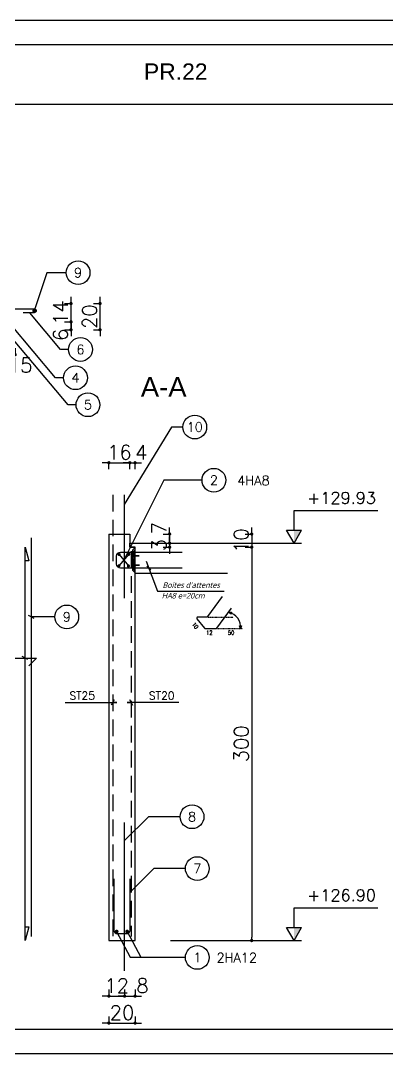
# Model space of a CAD drawing. Header units: millimetres. Extents: x -21776 to 63757, y -7870 to 8483.
# Drawn here: x 22453 to 22733, y -5309 to -4522 of the extents above; entities that cross this region are included whole.
import ezdxf
from ezdxf.enums import TextEntityAlignment as Align

# ---------------------------------------------------------------- set-up
doc = ezdxf.new("R2010")
doc.units = ezdxf.units.MM
doc.header["$PDMODE"] = 34
doc.linetypes.add('CACHEX2', pattern=[19.05, 12.7, -6.35])
doc.linetypes.add('HIDDEN2', pattern=[0.1875, 0.125, -0.0625])
for name, color, linetype in [('COTATION', 1, 'Continuous'), ('GO-CARTOUCHE', 7, 'Continuous'), ('GO-COTATION', 1, 'Continuous'), ('GO-FER-HA', 140, 'Continuous'), ('GO-TEXTE', 9, 'Continuous'), ('GO-TEXTE-ACIER', 3, 'Continuous'), ('GO-TEXTE-FER', 3, 'Continuous'), ('K_ENT_M_Building_PR.35', 7, 'Continuous'), ('préfa v', 2, 'Continuous'), ('STR_ACIER_BAS', 6, 'Continuous'), ('STR_TXT', 102, 'Continuous'), ('STR_VOI-POT', 6, 'Continuous'), ('TEXTE-ACIER', 3, 'Continuous')]:
    doc.layers.add(name, color=color, linetype=linetype)
doc.styles.add('FIN', font='romans.shx')
doc.styles.add('GrDimensions', font='simplex.shx')
doc.styles.add('Lucida', font='')
doc.styles.get("Standard").update_dxf_attribs({"font": 'romans.shx'})
doc.styles.add('TEXTE', font='romans.shx')
doc.styles.add('TEXTEBA', font='ARIAL.TTF')
doc.styles.get('Lucida').set_extended_font_data('Lucida Sans', italic=True)
doc.dimstyles.new('COUPE-20', dxfattribs={"dimscale": 0.5, "dimtxt": 22, "dimasz": 5, "dimexe": 0.05, "dimexo": 0, "dimgap": 5, "dimtad": 1, "dimdsep": 46, "dimtxsty": 'Standard', "dimblk1": 'DOT', "dimblk2": 'DOT', "dimsah": 1, "dimcen": 0, "dimdle": 150, "dimclrd": 1, "dimclre": 1, "dimclrt": 7, "dimadec": 0, "dimazin": 0, "dimtfac": 1, "dimtix": 1, "dimtmove": 2, "dimatfit": 3, "dimldrblk": 'DOT', "dimfxl": 0, "dimtvp": 1, "dimtolj": 1, "dimtzin": 0, "dimarcsym": 0})

# ---------------------------------------------------------------- blocks, each defined once
blk = doc.blocks.new('_DOT')
at = {"color": 0, "linetype": 'ByBlock'}
blk.add_line((-0.5, 0), (-1, 0), dxfattribs=at)
at = {"color": 0, "linetype": 'ByBlock', "const_width": 0.5}
blk.add_lwpolyline([(-0.25, 0, 1), (0.25, 0, 1)], format="xyb", close=True, dxfattribs=at)
blk = doc.blocks.new('*D1715')
at = {"layer": 'DEFPOINTS', "color": 0}
for p in [(22448.76, -4751.26), (22491.32, -4751.26), (22448.76, -4757.26)]:
    blk.add_point(p, dxfattribs=at)
at = {"layer": 'préfa v', "color": 1, "lineweight": -2}
for p, q in [((22491.32, -4748.76), (22491.32, -4746.26)), ((22486.32, -4751.26), (22491.34, -4751.26)), ((22491.32, -4757.26), (22491.32, -4751.26)), ((22486.32, -4757.26), (22491.34, -4757.26)), ((22491.32, -4759.76), (22491.32, -4762.26))]:
    blk.add_line(p, q, dxfattribs=at)
at = {"layer": 'préfa v', "color": 1, "lineweight": -2, "xscale": 2.5, "yscale": 2.5, "zscale": 2.5}
for p, rotation in [((22491.32, -4751.26), 270), ((22491.32, -4757.26), 90)]:
    blk.add_blockref('_DOT', p, dxfattribs=dict(at, rotation=rotation))
at = {"layer": 'préfa v', "color": 7, "insert": (22483.32, -4761.11), "char_height": 11, "attachment_point": 5, "rotation": 90}
blk.add_mtext('\\A1;6', dxfattribs=at)
blk = doc.blocks.new('*D1716')
at = {"layer": 'DEFPOINTS', "color": 0}
for p in [(22426.76, -4737.26), (22491.32, -4737.26), (22448.76, -4751.26)]:
    blk.add_point(p, dxfattribs=at)
at = {"layer": 'préfa v', "color": 1, "lineweight": -2}
for p, q in [((22491.32, -4734.76), (22491.32, -4732.26)), ((22486.32, -4737.26), (22491.34, -4737.26)), ((22491.32, -4751.26), (22491.32, -4737.26)), ((22486.32, -4751.26), (22491.34, -4751.26)), ((22491.32, -4753.76), (22491.32, -4756.26))]:
    blk.add_line(p, q, dxfattribs=at)
at = {"layer": 'préfa v', "color": 1, "lineweight": -2, "xscale": 2.5, "yscale": 2.5, "zscale": 2.5}
for p, rotation in [((22491.32, -4737.26), 270), ((22491.32, -4751.26), 90)]:
    blk.add_blockref('_DOT', p, dxfattribs=dict(at, rotation=rotation))
at = {"layer": 'préfa v', "color": 7, "insert": (22483.32, -4744.26), "char_height": 11, "attachment_point": 5, "rotation": 90}
blk.add_mtext('\\A1;14', dxfattribs=at)
blk = doc.blocks.new('*D1717')
at = {"layer": 'DEFPOINTS', "color": 0}
for p in [(22433.76, -4751.26), (22448.76, -4757.26), (22433.76, -4776.24)]:
    blk.add_point(p, dxfattribs=at)
at = {"layer": 'préfa v', "color": 1, "lineweight": -2}
for p, q in [((22433.76, -4771.24), (22433.76, -4776.27)), ((22448.76, -4771.24), (22448.76, -4776.27)), ((22446.26, -4776.24), (22436.26, -4776.24))]:
    blk.add_line(p, q, dxfattribs=at)
at = {"layer": 'préfa v', "color": 1, "lineweight": -2, "xscale": 2.5, "yscale": 2.5, "zscale": 2.5, "rotation": 180}
blk.add_blockref('_DOT', (22433.76, -4776.24), dxfattribs=at)
at = {"layer": 'préfa v', "color": 1, "lineweight": -2, "xscale": 2.5, "yscale": 2.5, "zscale": 2.5}
blk.add_blockref('_DOT', (22448.76, -4776.24), dxfattribs=at)
at = {"layer": 'préfa v', "color": 7, "insert": (22452.54, -4784.24), "char_height": 11, "attachment_point": 5}
blk.add_mtext('\\A1;15', dxfattribs=at)
blk = doc.blocks.new('*D1723')
at = {"layer": 'DEFPOINTS', "color": 0}
for p in [(22520.18, -5223.03), (22540.18, -5223.03), (22540.18, -5285.97)]:
    blk.add_point(p, dxfattribs=at)
at = {"layer": 'STR_VOI-POT', "color": 1, "lineweight": -2}
for p, q in [((22520.18, -5280.97), (22520.18, -5286)), ((22540.18, -5280.97), (22540.18, -5286)), ((22517.68, -5285.97), (22515.18, -5285.97)), ((22520.18, -5285.97), (22540.18, -5285.97)), ((22542.68, -5285.97), (22545.18, -5285.97))]:
    blk.add_line(p, q, dxfattribs=at)
at = {"layer": 'STR_VOI-POT', "color": 1, "lineweight": -2, "xscale": 2.5, "yscale": 2.5, "zscale": 2.5}
blk.add_blockref('_DOT', (22520.18, -5285.97), dxfattribs=at)
at = {"layer": 'STR_VOI-POT', "color": 1, "lineweight": -2, "xscale": 2.5, "yscale": 2.5, "zscale": 2.5, "rotation": 180}
blk.add_blockref('_DOT', (22540.18, -5285.97), dxfattribs=at)
at = {"layer": 'STR_VOI-POT', "color": 7, "insert": (22530.18, -5277.97), "char_height": 11, "attachment_point": 5}
blk.add_mtext('\\A1;20', dxfattribs=at)
blk = doc.blocks.new('*D1724')
at = {"layer": 'DEFPOINTS', "color": 0}
for p in [(22536.18, -4858.69), (22520.18, -4913.03), (22536.18, -4913.03)]:
    blk.add_point(p, dxfattribs=at)
at = {"layer": 'STR_VOI-POT', "color": 1, "lineweight": -2}
for p, q in [((22517.68, -4858.69), (22515.18, -4858.69)), ((22520.18, -4863.69), (22520.18, -4858.66)), ((22520.18, -4858.69), (22536.18, -4858.69)), ((22536.18, -4863.69), (22536.18, -4858.66)), ((22538.68, -4858.69), (22541.18, -4858.69))]:
    blk.add_line(p, q, dxfattribs=at)
at = {"layer": 'STR_VOI-POT', "color": 1, "lineweight": -2, "xscale": 2.5, "yscale": 2.5, "zscale": 2.5}
blk.add_blockref('_DOT', (22520.18, -4858.69), dxfattribs=at)
at = {"layer": 'STR_VOI-POT', "color": 1, "lineweight": -2, "xscale": 2.5, "yscale": 2.5, "zscale": 2.5, "rotation": 180}
blk.add_blockref('_DOT', (22536.18, -4858.69), dxfattribs=at)
at = {"layer": 'STR_VOI-POT', "color": 7, "insert": (22528.18, -4850.69), "char_height": 11, "attachment_point": 5}
blk.add_mtext('\\A1;16', dxfattribs=at)
blk = doc.blocks.new('*D1725')
at = {"layer": 'DEFPOINTS', "color": 0}
for p in [(22536.18, -4913.03), (22540.18, -4923.03), (22629.12, -4923.03)]:
    blk.add_point(p, dxfattribs=at)
at = {"layer": 'STR_VOI-POT', "color": 1, "lineweight": -2}
for p, q in [((22624.12, -4913.03), (22629.14, -4913.03)), ((22629.12, -4910.53), (22629.12, -4908.03)), ((22629.12, -4913.03), (22629.12, -4923.03)), ((22624.12, -4923.03), (22629.14, -4923.03)), ((22629.12, -4925.53), (22629.12, -4928.03))]:
    blk.add_line(p, q, dxfattribs=at)
at = {"layer": 'STR_VOI-POT', "color": 1, "lineweight": -2, "xscale": 2.5, "yscale": 2.5, "zscale": 2.5}
for p, rotation in [((22629.12, -4913.03), 270), ((22629.12, -4923.03), 90)]:
    blk.add_blockref('_DOT', p, dxfattribs=dict(at, rotation=rotation))
at = {"layer": 'STR_VOI-POT', "color": 7, "insert": (22621.12, -4918.03), "char_height": 11, "attachment_point": 5, "rotation": 90}
blk.add_mtext('\\A1;10', dxfattribs=at)
blk = doc.blocks.new('*D1726')
at = {"layer": 'DEFPOINTS', "color": 0}
for p in [(22540.18, -4858.69), (22536.18, -4913.03), (22540.18, -4923.03)]:
    blk.add_point(p, dxfattribs=at)
at = {"layer": 'STR_VOI-POT', "color": 1, "lineweight": -2}
for p, q in [((22533.68, -4858.69), (22531.18, -4858.69)), ((22536.18, -4863.69), (22536.18, -4858.66)), ((22536.18, -4858.69), (22540.18, -4858.69)), ((22540.18, -4863.69), (22540.18, -4858.66)), ((22542.68, -4858.69), (22545.18, -4858.69))]:
    blk.add_line(p, q, dxfattribs=at)
at = {"layer": 'STR_VOI-POT', "color": 1, "lineweight": -2, "xscale": 2.5, "yscale": 2.5, "zscale": 2.5}
blk.add_blockref('_DOT', (22536.18, -4858.69), dxfattribs=at)
at = {"layer": 'STR_VOI-POT', "color": 1, "lineweight": -2, "xscale": 2.5, "yscale": 2.5, "zscale": 2.5, "rotation": 180}
blk.add_blockref('_DOT', (22540.18, -4858.69), dxfattribs=at)
at = {"layer": 'STR_VOI-POT', "color": 7, "insert": (22544.83, -4850.69), "char_height": 11, "attachment_point": 5}
blk.add_mtext('\\A1;4', dxfattribs=at)
blk = doc.blocks.new('*D1727')
at = {"layer": 'DEFPOINTS', "color": 0}
for p in [(22520.18, -5223.03), (22532.18, -5246.03), (22532.18, -5265.41)]:
    blk.add_point(p, dxfattribs=at)
at = {"layer": 'STR_VOI-POT', "color": 1, "lineweight": -2}
for p, q in [((22520.18, -5260.41), (22520.18, -5265.43)), ((22532.18, -5260.41), (22532.18, -5265.43)), ((22517.68, -5265.41), (22515.18, -5265.41)), ((22520.18, -5265.41), (22532.18, -5265.41)), ((22534.68, -5265.41), (22537.18, -5265.41))]:
    blk.add_line(p, q, dxfattribs=at)
at = {"layer": 'STR_VOI-POT', "color": 1, "lineweight": -2, "xscale": 2.5, "yscale": 2.5, "zscale": 2.5}
blk.add_blockref('_DOT', (22520.18, -5265.41), dxfattribs=at)
at = {"layer": 'STR_VOI-POT', "color": 1, "lineweight": -2, "xscale": 2.5, "yscale": 2.5, "zscale": 2.5, "rotation": 180}
blk.add_blockref('_DOT', (22532.18, -5265.41), dxfattribs=at)
at = {"layer": 'STR_VOI-POT', "color": 7, "insert": (22526.18, -5257.41), "char_height": 11, "attachment_point": 5}
blk.add_mtext('\\A1;12', dxfattribs=at)
blk = doc.blocks.new('*D1728')
at = {"layer": 'DEFPOINTS', "color": 0}
for p in [(22540.18, -5223.03), (22532.18, -5246.03), (22540.18, -5265.41)]:
    blk.add_point(p, dxfattribs=at)
at = {"layer": 'STR_VOI-POT', "color": 1, "lineweight": -2}
for p, q in [((22532.18, -5260.41), (22532.18, -5265.43)), ((22540.18, -5260.41), (22540.18, -5265.43)), ((22529.68, -5265.41), (22527.18, -5265.41)), ((22532.18, -5265.41), (22540.18, -5265.41)), ((22542.68, -5265.41), (22545.18, -5265.41))]:
    blk.add_line(p, q, dxfattribs=at)
at = {"layer": 'STR_VOI-POT', "color": 1, "lineweight": -2, "xscale": 2.5, "yscale": 2.5, "zscale": 2.5}
blk.add_blockref('_DOT', (22532.18, -5265.41), dxfattribs=at)
at = {"layer": 'STR_VOI-POT', "color": 1, "lineweight": -2, "xscale": 2.5, "yscale": 2.5, "zscale": 2.5, "rotation": 180}
blk.add_blockref('_DOT', (22540.18, -5265.41), dxfattribs=at)
at = {"layer": 'STR_VOI-POT', "color": 7, "insert": (22545.79, -5257.41), "char_height": 11, "attachment_point": 5}
blk.add_mtext('\\A1;8', dxfattribs=at)
blk = doc.blocks.new('*D1731')
at = {"layer": 'DEFPOINTS', "color": 0}
for p in [(22426.76, -4737.26), (22513.45, -4737.26), (22448.76, -4757.26)]:
    blk.add_point(p, dxfattribs=at)
at = {"layer": 'STR_VOI-POT', "color": 1, "lineweight": -2}
for p, q in [((22513.45, -4734.76), (22513.45, -4732.26)), ((22508.45, -4737.26), (22513.48, -4737.26)), ((22513.45, -4757.26), (22513.45, -4737.26)), ((22508.45, -4757.26), (22513.48, -4757.26)), ((22513.45, -4759.76), (22513.45, -4762.26))]:
    blk.add_line(p, q, dxfattribs=at)
at = {"layer": 'STR_VOI-POT', "color": 1, "lineweight": -2, "xscale": 2.5, "yscale": 2.5, "zscale": 2.5}
for p, rotation in [((22513.45, -4737.26), 270), ((22513.45, -4757.26), 90)]:
    blk.add_blockref('_DOT', p, dxfattribs=dict(at, rotation=rotation))
at = {"layer": 'STR_VOI-POT', "color": 7, "insert": (22505.45, -4747.26), "char_height": 11, "attachment_point": 5, "rotation": 90}
blk.add_mtext('\\A1;20', dxfattribs=at)
blk = doc.blocks.new('*D1732')
at = {"layer": 'DEFPOINTS', "color": 0}
for p in [(22540.18, -4923.03), (22540.18, -5223.03), (22629.12, -5223.03)]:
    blk.add_point(p, dxfattribs=at)
at = {"layer": 'STR_VOI-POT', "color": 1, "lineweight": -2}
for p, q in [((22624.12, -4923.03), (22629.14, -4923.03)), ((22629.12, -4925.53), (22629.12, -5220.53)), ((22624.12, -5223.03), (22629.14, -5223.03))]:
    blk.add_line(p, q, dxfattribs=at)
at = {"layer": 'STR_VOI-POT', "color": 1, "lineweight": -2, "xscale": 2.5, "yscale": 2.5, "zscale": 2.5}
for p, rotation in [((22629.12, -4923.03), 90), ((22629.12, -5223.03), 270)]:
    blk.add_blockref('_DOT', p, dxfattribs=dict(at, rotation=rotation))
at = {"layer": 'STR_VOI-POT', "color": 7, "insert": (22621.12, -5073.03), "char_height": 11, "attachment_point": 5, "rotation": 90}
blk.add_mtext('\\A1;300', dxfattribs=at)
blk = doc.blocks.new('staboxdetail')
at = {"layer": 'GO-TEXTE-FER'}
blk.add_lwpolyline([(-8.57, 15.58), (-19.76, 0.33, -0.238859), (-20.41, 0), (-27.16, 0, 0.630281), (-27.79, -1.3), (-21.96, -8.52, 0.226783), (-21.34, -8.82), (-13.3, -8.82, 0.238859), (-12.65, -8.49), (-1.46, 6.77)], format="xyb", dxfattribs=at)
at = {"layer": 'GO-TEXTE-FER', "color": 1, "flags": 128}
for points in [[(-3.64, 3.75), (-1.35, 3.64), (-1.75, 2.31), (-3.64, 3.75)], [(5.34, -8.85), (4.78, -6.62), (6.18, -6.63), (5.34, -8.85)]]:
    blk.add_lwpolyline(points, dxfattribs=at)
at = {"layer": 'GO-TEXTE-FER', "color": 1}
blk.add_arc((-6, -7.43), 11.43, 352.85098, 78.09196, dxfattribs=at)
at = {"layer": 'TEXTE-ACIER', "color": 1, "linetype": 'HIDDEN2', "ltscale": 0.025}
for p, q in [((-20, 0), (0, 0)), ((-12.89, -8.82), (7.11, -8.82))]:
    blk.add_line(p, q, dxfattribs=at)
at = {"layer": 'GO-TEXTE-FER', "color": 1, "style": 'TEXTE', "width": 0.9}
blk.add_text('10', height=3.15, rotation=309.81851, dxfattribs=at).set_placement((-31.88, -5.6))
for s, p in [('12', (-20.75, -13.49)), ('50', (-4.19, -13.49))]:
    blk.add_text(s, height=3.15, dxfattribs=at).set_placement(p)
blk = doc.blocks.new('World Level Arrow 5')
at = {"color": 7, "linetype": 'Continuous', "lineweight": -3}
for p, q in [((-1, -0.567), (-1, 0.567)), ((0, 0), (-1, 0.567)), ((0, 0), (-1, -0.567)), ((0, -9.433), (0, 0.567))]:
    blk.add_line(p, q, dxfattribs=at)
blk.add_solid([(-1, 0.567), (0, 0), (-0.997, 0)], dxfattribs=at)
blk = doc.blocks.new('*D1739')
at = {"layer": 'DEFPOINTS', "color": 0}
for p in [(22536.18, -4913.03), (22536.18, -4920.03), (22566.51, -4920.03)]:
    blk.add_point(p, dxfattribs=at)
at = {"layer": 'préfa v', "color": 1, "lineweight": -2}
for p, q in [((22561.51, -4913.03), (22566.54, -4913.03)), ((22566.51, -4910.53), (22566.51, -4908.03)), ((22566.51, -4913.03), (22566.51, -4920.03)), ((22561.51, -4920.03), (22566.54, -4920.03)), ((22566.51, -4922.53), (22566.51, -4925.03))]:
    blk.add_line(p, q, dxfattribs=at)
at = {"layer": 'préfa v', "color": 1, "lineweight": -2, "xscale": 2.5, "yscale": 2.5, "zscale": 2.5}
for p, rotation in [((22566.51, -4913.03), 270), ((22566.51, -4920.03), 90)]:
    blk.add_blockref('_DOT', p, dxfattribs=dict(at, rotation=rotation))
at = {"layer": 'préfa v', "color": 7, "insert": (22558.51, -4908.65), "char_height": 11, "attachment_point": 5, "rotation": 90}
blk.add_mtext('\\A1;7', dxfattribs=at)
blk = doc.blocks.new('*D1740')
at = {"layer": 'DEFPOINTS', "color": 0}
for p in [(22536.18, -4920.03), (22540.18, -4923.03), (22566.51, -4923.03)]:
    blk.add_point(p, dxfattribs=at)
at = {"layer": 'préfa v', "color": 1, "lineweight": -2}
for p, q in [((22561.51, -4920.03), (22566.54, -4920.03)), ((22566.51, -4917.53), (22566.51, -4915.03)), ((22566.51, -4920.03), (22566.51, -4923.03)), ((22561.51, -4923.03), (22566.54, -4923.03)), ((22566.51, -4925.53), (22566.51, -4928.03))]:
    blk.add_line(p, q, dxfattribs=at)
at = {"layer": 'préfa v', "color": 1, "lineweight": -2, "xscale": 2.5, "yscale": 2.5, "zscale": 2.5}
for p, rotation in [((22566.51, -4920.03), 270), ((22566.51, -4923.03), 90)]:
    blk.add_blockref('_DOT', p, dxfattribs=dict(at, rotation=rotation))
at = {"layer": 'préfa v', "color": 7, "insert": (22558.51, -4921.53), "char_height": 11, "attachment_point": 5, "rotation": 90}
blk.add_mtext('\\A1;3', dxfattribs=at)

msp = doc.modelspace()

# ---------------------------------------------------------------- hatches: boundary and pattern name
at = {"layer": 'GO-FER-HA'}
h = msp.add_hatch(dxfattribs=at)
h.set_pattern_fill('ANSI31', color=9, scale=6.075, angle=-450, style=0)
h.set_pattern_definition([(135, (418434.9187, -59925.6856), (-0.536959212, -0.536959212), [])])
h.paths.add_polyline_path([(22540.18074, -4924.47486), (22538.15574, -4926.49986), (22538.15574, -4928.12571), (22540.18074, -4928.12571)])
h.paths.add_polyline_path([(22540.18074, -4928.12571), (22538.15574, -4928.12571), (22538.15574, -4931.27861), (22540.18074, -4931.07845)])
h.paths.add_polyline_path([(22540.18074, -4931.61247), (22538.15574, -4931.29561), (22538.15574, -4941.05802), (22540.18074, -4940.84836)])
h.paths.add_polyline_path([(22538.61811, -4941.13724), (22540.18074, -4942.69986), (22540.18074, -4941.27649)])

# ---------------------------------------------------------------- linework, layer by layer
at = {"layer": 'COTATION'}
for p, q in [((22535.43602, -4928.47388), (22527.87984, -4937.26547)), ((22528.02087, -4928.69931), (22535.09771, -4937.37819))]:
    msp.add_line(p, q, dxfattribs=at)
for points in [[(22489.50098, -4772.2945), (22483.35888, -4772.2945), (22459.80927, -4744.26035)], [(22495.18838, -4814.42617), (22489.04627, -4814.42617), (22439.34503, -4755.26035)], [(22485.66016, -4793.84992), (22479.51805, -4793.84992), (22445.50072, -4753.35469)], [(22591.26851, -4872.03246), (22562.15966, -4872.03246), (22531.65793, -4932.86967)], [(22456.24891, -5212.46959), (22459.2489, -5212.46959), (22456.24891, -5223.02724), (22456.24891, -4923.02724), (22459.2489, -4933.58489), (22456.24891, -4933.58489)], [(22463.12648, -4977.36468), (22458.88384, -4975.12204)], [(22479.03033, -4976.24336), (22461.00516, -4976.24336)], [(22458.37023, -5008.77651), (22454.12759, -5006.53387)], [(22486.75115, -5041.48575), (22526.18074, -5041.48575), (22523.18074, -5041.48575), (22524.30206, -5039.36442), (22522.05942, -5043.60707)], [(22573.61032, -5041.48575), (22534.18074, -5041.48575), (22537.18074, -5041.48575), (22536.05942, -5039.36442), (22538.30206, -5043.60707)], [(22526.12219, -5216.18638), (22536.56628, -5235.73836), (22570.58337, -5235.73836)], [(22534.0719, -5216.18638), (22544.516, -5235.73836), (22578.53309, -5235.73836)]]:
    msp.add_lwpolyline(points, dxfattribs=at)
at = {"layer": 'GO-CARTOUCHE', "color": 2, "ltscale": 3}
msp.add_line((22549.0735, -4937.58489), (22552.10862, -4940.32701), dxfattribs=at)
at = {"layer": 'GO-CARTOUCHE', "linetype": 'Continuous'}
for points in [[(23043.85766, -5309.04286), (23043.85766, -4521.54286), (21930.22131, -4521.54286), (21930.22131, -5309.04286)], [(23025.29891, -5290.48411), (23025.29891, -4540.10161), (21948.78006, -4540.10161), (21948.78006, -5290.48411)]]:
    msp.add_lwpolyline(points, close=True, dxfattribs=at)
at = {"layer": 'GO-CARTOUCHE', "color": 2, "ltscale": 3}
msp.add_lwpolyline([(22548.62576, -4933.74941), (22557.29811, -4956.7245), (22608.12257, -4956.7245)], dxfattribs=at)
at = {"layer": 'GO-COTATION'}
for points in [[(22487.66988, -4713.73329), (22472.78867, -4713.73329), (22463.24233, -4742.78821)], [(22576.64729, -4831.44507), (22567.93848, -4831.44507), (22531.90799, -4890.42736)], [(22574.57617, -5128.60272), (22550.37994, -5128.60272), (22532.18074, -5146.80192)], [(22578.57617, -5168.16334), (22554.37994, -5168.16334), (22536.18074, -5186.36254)]]:
    msp.add_lwpolyline(points, dxfattribs=at)
at = {"layer": 'GO-FER-HA', "color": 1}
msp.add_line((22540.18074, -4937.51208), (22540.18074, -4926.84307), dxfattribs=at)
msp.add_lwpolyline([(22576.18874, -4938.95595), (22540.75124, -4938.95595), (22529.11329, -4938.95595, -0.414213562), (22526.07579, -4935.91845), (22526.07579, -4929.84345, -0.414213562), (22529.11329, -4926.80595), (22576.18874, -4926.80595)], format="xyb", dxfattribs=at)
at = {"layer": 'GO-FER-HA', "color": 6, "linetype": 'Continuous', "const_width": 1.2}
for points in [[(22528.02087, -4928.09931, 1), (22528.02087, -4929.29931, 1)], [(22535.43602, -4927.87388, 1), (22535.43602, -4929.07388, 1)], [(22527.87984, -4936.66547, 1), (22527.87984, -4937.86547, 1)], [(22535.09771, -4936.77819, 1), (22535.09771, -4937.97819, 1)]]:
    msp.add_lwpolyline(points, format="xyb", close=True, dxfattribs=at)
at = {"layer": 'GO-FER-HA', "color": 1}
msp.add_lwpolyline([(22540.18074, -4937.45735), (22537.95839, -4937.25932), (22543.64828, -4936.67021), (22540.18074, -4936.67021), (22540.18074, -4930.49223), (22538.08919, -4930.16495), (22543.38668, -4929.6413), (22540.18074, -4929.6413)], dxfattribs=at)
msp.add_lwpolyline([(22538.15574, -4940.67486), (22540.18074, -4942.69986), (22540.18074, -4923.35462), (22538.15574, -4925.37962)], close=True, dxfattribs=at)
at = {"layer": 'GO-TEXTE', "color": 7}
msp.add_lwpolyline([(23025.29891, -4585.54823), (21948.78006, -4585.54823)], dxfattribs=at)
at = {"layer": 'GO-TEXTE-ACIER'}
for centre in [(22496.72664, -4713.73329), (22498.55774, -4772.2945), (22494.71692, -4793.84992), (22504.24514, -4814.42617), (22585.70405, -4831.44507), (22600.32527, -4872.03246), (22488.0871, -4976.24336), (22583.63293, -5128.60272), (22587.63293, -5168.16334), (22587.63293, -5235.88967)]:
    msp.add_circle(centre, 9.05676, dxfattribs=at)
at = {"layer": 'K_ENT_M_Building_PR.35', "color": 120, "linetype": 'Continuous', "lineweight": -3}
for p, q in [((22661.41613, -4910.02724), (22661.41613, -4895.02724)), ((22661.41613, -4895.02724), (22666.41613, -4895.02724)), ((22661.41613, -4910.02724), (22661.41613, -4895.02724)), ((22661.41613, -4895.02724), (22666.41613, -4895.02724)), ((22666.41613, -4895.02724), (22725.41613, -4895.02724)), ((22666.41613, -4895.02724), (22725.41613, -4895.02724)), ((22661.41613, -5213.02724), (22661.41613, -5198.02724)), ((22661.41613, -5198.02724), (22666.41613, -5198.02724)), ((22661.41613, -5213.02724), (22661.41613, -5198.02724)), ((22661.41613, -5198.02724), (22666.41613, -5198.02724)), ((22666.41613, -5198.02724), (22725.41613, -5198.02724)), ((22666.41613, -5198.02724), (22725.41613, -5198.02724))]:
    msp.add_line(p, q, dxfattribs=at)
at = {"layer": 'préfa v'}
for points in [[(22520.18074, -4913.02724), (22520.18074, -5223.02724), (22540.18074, -5223.02724), (22540.18074, -4923.02724)], [(22520.18074, -4913.02724), (22536.18074, -4913.02724), (22536.18074, -4923.02724), (22540.18074, -4923.02724)], [(22610.66554, -4943.02724), (22540.18074, -4943.02724), (22540.18074, -4923.02724), (22536.18074, -4923.02724), (22536.18074, -4920.02724), (22610.07043, -4920.02724)]]:
    msp.add_lwpolyline(points, dxfattribs=at)
at = {"layer": 'STR_VOI-POT'}
for points in [[(22384.75831, -4741.26035), (22463.25831, -4741.26035, -0.414213562), (22464.75831, -4742.76035), (22464.75831, -4742.76035, -0.414213562), (22463.25831, -4744.26035), (22454.75831, -4744.26035)], [(22536.18074, -5176.02724), (22536.18074, -5215.52724, -0.414213562), (22533.68074, -5218.02724), (22526.68074, -5218.02724, -0.414213562), (22524.18074, -5215.52724), (22524.18074, -5176.02724)]]:
    msp.add_lwpolyline(points, format="xyb", dxfattribs=at)
at = {"layer": 'STR_VOI-POT', "const_width": 1.44}
for points in [[(22463.96233, -4742.78821, -1), (22462.52233, -4742.78821, -1)], [(22526.84219, -5216.18638, -1), (22525.40219, -5216.18638, -1)], [(22534.83745, -5216.12618, -1), (22533.39745, -5216.12618, -1)]]:
    msp.add_lwpolyline(points, format="xyb", close=True, dxfattribs=at)
at = {"layer": 'STR_VOI-POT', "color": 1, "linetype": 'CACHEX2'}
for points in [[(22523.18074, -4883.02724), (22523.18074, -5220.02724)], [(22537.18074, -4926.02724), (22537.18074, -5220.02724)]]:
    msp.add_lwpolyline(points, dxfattribs=at)
at = {"layer": 'STR_VOI-POT'}
for points in [[(22531.90799, -4883.02724), (22531.90799, -4962.02724)], [(22461.00516, -4916.02724), (22461.00516, -5220.02724)], [(22415.10149, -5007.65519), (22465.10149, -5007.65519), (22459.1196, -5013.63707)], [(22532.18074, -5246.02724), (22532.18074, -5133.02724)]]:
    msp.add_lwpolyline(points, dxfattribs=at)

# ---------------------------------------------------------------- block references
at = {"layer": 'K_ENT_M_Building_PR.35', "color": 120, "linetype": 'Continuous', "lineweight": -3, "xscale": 10, "yscale": 10, "zscale": 10, "rotation": 270}
for p in [(22661.41613, -4920.02724), (22661.41613, -4920.02724), (22661.41613, -5223.02724), (22661.41613, -5223.02724)]:
    msp.add_blockref('World Level Arrow 5', p, dxfattribs=at)
at = {"layer": 'STR_VOI-POT'}
msp.add_blockref('staboxdetail', (22615.15297, -4976.37131), dxfattribs=at)

# ---------------------------------------------------------------- texts
at = {"layer": 'GO-TEXTE', "color": 2, "style": 'TEXTEBA'}
msp.add_text('PR.22', height=12.497088, dxfattribs=at).set_placement((22546.92636, -4566.645))
at = {"layer": 'GO-TEXTE', "linetype": 'Continuous', "style": 'Lucida'}
for s, p in [("Boites d'attentes", (22561.13057, -4954.10315)), ('HA8 e=20cm', (22560.48447, -4962.18108))]:
    msp.add_text(s, height=4.256, rotation=359.99820245, dxfattribs=at).set_placement(p)
at = {"layer": 'GO-TEXTE-ACIER', "style": 'TEXTE'}
for s, p in [('9', (22496.72664, -4713.73329)), ('6', (22498.55774, -4772.2945)), ('4', (22494.71692, -4793.84992)), ('5', (22504.24514, -4814.42617)), ('10', (22585.70405, -4831.44507)), ('2', (22600.32527, -4872.03246)), ('4HA8', (22630.45509, -4872.22155)), ('9', (22488.0871, -4976.24336)), ('8', (22583.63293, -5128.60272)), ('7', (22587.63293, -5168.16334)), ('1', (22587.63293, -5235.88967)), ('2HA12', (22617.76274, -5236.07876))]:
    msp.add_text(s, height=7.2, dxfattribs=at).set_placement(p, align=Align.MIDDLE_CENTER)
at = {"layer": 'K_ENT_M_Building_PR.35', "color": 0, "linetype": 'Continuous', "lineweight": -3, "char_height": 9, "attachment_point": 7, "style": 'GrDimensions'}
for s, insert in [('\\A1;+129.93', (22671.41613, -4890.02724)), ('\\A1;+126.90', (22671.41613, -5193.02724))]:
    msp.add_mtext(s, dxfattribs=dict(at, insert=insert))
at = {"layer": 'STR_ACIER_BAS', "style": 'TEXTEBA'}
msp.add_text('A-A', height=15, dxfattribs=at).set_placement((22544.54179, -4808.34226))
at = {"layer": 'STR_TXT', "style": 'FIN'}
for s, p in [('ST25', (22499.87066, -5039.21289)), ('ST20', (22560.49081, -5039.21289))]:
    msp.add_text(s, height=6, dxfattribs=at).set_placement(p, align=Align.CENTER)

# ---------------------------------------------------------------- dimensions: what is measured, and where the dimension line sits
at = {"layer": 'préfa v'}
for base, p1, p2, angle, picture, middle in [((22491.31985, -4737.26035), (22448.75831, -4751.26035), (22426.75831, -4737.26035), 270, '*D1716', (22483.31985, -4744.26035)), ((22566.51296, -4923.02724), (22536.18074, -4920.02724), (22540.18074, -4923.02724), 90, '*D1740', (22558.51296, -4921.52724))]:
    dim = msp.add_linear_dim(base=base, p1=p1, p2=p2, angle=angle, dimstyle='COUPE-20', dxfattribs=at)
    dim.commit()
    dim.dimension.update_dxf_attribs({"geometry": picture, "text_midpoint": middle})
for base, p1, p2, angle, picture, middle in [((22491.31985, -4751.26035), (22448.75831, -4757.26035), (22448.75831, -4751.26035), 270, '*D1715', (22483.31985, -4761.1061)), ((22566.51296, -4920.02724), (22536.18074, -4913.02724), (22536.18074, -4920.02724), 90, '*D1739', (22558.51296, -4908.65289))]:
    dim = msp.add_linear_dim(base=base, p1=p1, p2=p2, angle=angle, dimstyle='COUPE-20', dxfattribs=at)
    dim.commit()
    dim.dimension.update_dxf_attribs({"geometry": picture, "text_midpoint": middle, "dimtype": 160})
dim = msp.add_linear_dim(base=(22433.75831, -4776.2427), p1=(22448.75831, -4757.26035), p2=(22433.75831, -4751.26035), dimstyle='COUPE-20', dxfattribs=at)
dim.commit()
dim.dimension.update_dxf_attribs({"geometry": '*D1717', "text_midpoint": (22452.53628, -4784.2427), "dimtype": 160})
at = {"layer": 'STR_VOI-POT'}
for base, p1, p2, angle, picture, middle in [((22513.45332, -4737.26035), (22448.75831, -4757.26035), (22426.75831, -4737.26035), 270, '*D1731', (22505.45332, -4747.26035)), ((22629.11684, -4923.02724), (22536.18074, -4913.02724), (22540.18074, -4923.02724), 90, '*D1725', (22621.11684, -4918.02724)), ((22629.11684, -5223.02724), (22540.18074, -4923.02724), (22540.18074, -5223.02724), 90, '*D1732', (22621.11684, -5073.02724))]:
    dim = msp.add_linear_dim(base=base, p1=p1, p2=p2, angle=angle, dimstyle='COUPE-20', dxfattribs=at)
    dim.commit()
    dim.dimension.update_dxf_attribs({"geometry": picture, "text_midpoint": middle})
for base, p1, p2, picture, middle in [((22536.18074, -4858.6894), (22520.18074, -4913.02724), (22536.18074, -4913.02724), '*D1724', (22528.18074, -4850.6894)), ((22540.18074, -5285.97329), (22520.18074, -5223.02724), (22540.18074, -5223.02724), '*D1723', (22530.18074, -5277.97329)), ((22532.18074, -5265.40877), (22520.18074, -5223.02724), (22532.18074, -5246.02724), '*D1727', (22526.18074, -5257.40877))]:
    dim = msp.add_linear_dim(base=base, p1=p1, p2=p2, dimstyle='COUPE-20', dxfattribs=at)
    dim.commit()
    dim.dimension.update_dxf_attribs({"geometry": picture, "text_midpoint": middle})
for base, p1, p2, picture, middle in [((22540.18074, -4858.6894), (22536.18074, -4913.02724), (22540.18074, -4923.02724), '*D1726', (22544.82931, -4850.6894)), ((22540.18074, -5265.40877), (22532.18074, -5246.02724), (22540.18074, -5223.02724), '*D1728', (22545.79367, -5257.40877))]:
    dim = msp.add_linear_dim(base=base, p1=p1, p2=p2, dimstyle='COUPE-20', dxfattribs=at)
    dim.commit()
    dim.dimension.update_dxf_attribs({"geometry": picture, "text_midpoint": middle, "dimtype": 160})

doc.saveas('drawing.dxf')
